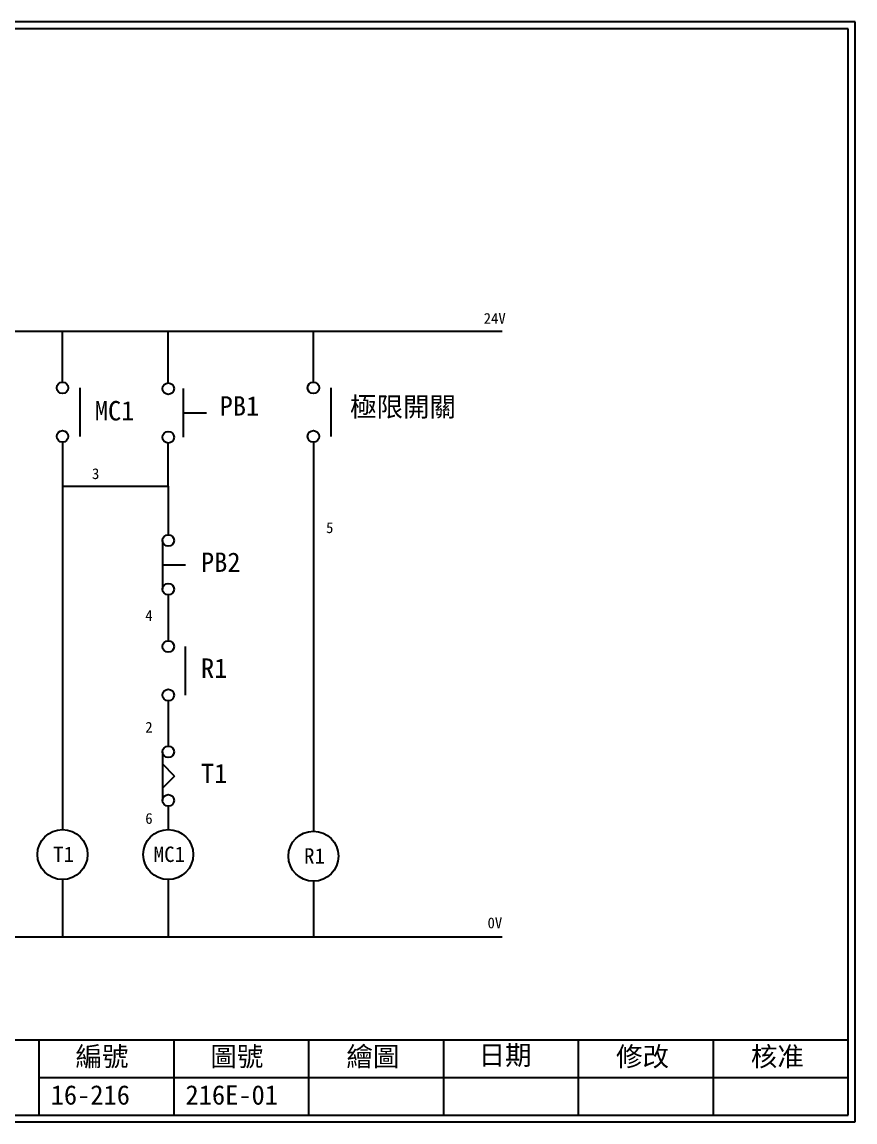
# Model space of a CAD drawing. Extents: x -24 to 263, y 255 to 459.
# Drawn here: x 109 to 263.4, y 255.5 to 459.4 of the extents above; entities that cross this region are included whole.
import ezdxf
from ezdxf.enums import TextEntityAlignment as Align

# ---------------------------------------------------------------- set-up
doc = ezdxf.new("R2010")
doc.units = 0
doc.layers.get('0').update_dxf_attribs({"linetype": 'CONTINUOUS'})
doc.layers.add('圖框層', color=7, linetype='CONTINUOUS')
doc.layers.add('標尺寸層', color=3, linetype='CONTINUOUS')
doc.styles.add('STSL', font='kaiu.ttf')

msp = doc.modelspace()

# ---------------------------------------------------------------- linework, layer by layer
msp.add_line((198.01, 402.06), (102.88, 402.06))
for centre, radius in [((116.47, 391.61), 1.07), ((136.08, 391.46), 1.07), ((162.99, 391.61), 1.07), ((116.47, 382.61), 1.07), ((136.08, 382.45), 1.07), ((162.99, 382.61), 1.07), ((136.08, 363.3), 1.07), ((136.08, 354.29), 1.07), ((136.08, 343.66), 1.07), ((136.08, 334.65), 1.07), ((136.08, 324.13), 1.07), ((136.08, 315.12), 1.07), ((116.47, 305.07), 4.64), ((136.08, 305.07), 4.64), ((162.99, 304.76), 4.64)]:
    msp.add_circle(centre, radius)
at = {"layer": '圖框層', "color": 7}
for p, q in [((263.42, 459.45), (-23.58, 459.45)), ((263.42, 255.48), (263.42, 459.45)), ((262.17, 458.2), (-22.33, 458.2)), ((262.17, 256.73), (262.17, 458.2)), ((-22.33, 270.73), (262.17, 270.73)), ((112.17, 256.73), (112.17, 270.73)), ((137.17, 256.73), (137.17, 270.73)), ((162.17, 256.73), (162.17, 270.73)), ((187.17, 256.73), (187.17, 270.73)), ((212.17, 256.73), (212.17, 270.73)), ((237.17, 256.73), (237.17, 270.73)), ((112.17, 263.73), (262.17, 263.73)), ((-23.58, 255.48), (263.42, 255.48)), ((-22.33, 256.73), (262.17, 256.73))]:
    msp.add_line(p, q, dxfattribs=at)
at = {"layer": '標尺寸層', "color": 7}
for p, q in [((116.47, 392.68), (116.47, 402.06)), ((136.08, 392.53), (136.08, 402.06)), ((162.99, 392.68), (162.99, 402.06)), ((119.69, 391.61), (119.69, 382.61)), ((138.87, 391.46), (138.87, 382.45)), ((166.22, 391.61), (166.22, 382.61)), ((138.87, 386.95), (143.15, 386.95)), ((116.47, 381.54), (116.47, 373.35)), ((162.99, 381.54), (162.99, 373.35)), ((136.08, 373.35), (136.08, 381.38)), ((116.47, 373.35), (136.08, 373.35)), ((116.47, 373.35), (116.47, 309.71)), ((136.08, 373.35), (136.08, 364.37)), ((162.99, 373.35), (162.99, 309.4)), ((135.01, 363.3), (135.01, 354.29)), ((135.01, 358.8), (139.3, 358.8)), ((136.08, 353.22), (136.08, 344.73)), ((139.24, 343.66), (139.24, 334.65)), ((136.08, 333.58), (136.08, 325.2)), ((134.99, 324.13), (134.99, 315.12)), ((137.24, 319.63), (134.99, 321.88)), ((137.24, 319.63), (134.99, 317.38)), ((136.08, 314.05), (136.08, 309.71)), ((116.47, 300.43), (116.47, 289.83)), ((136.08, 300.43), (136.08, 289.83)), ((162.99, 300.12), (162.99, 289.83)), ((100.88, 289.83), (198.01, 289.83))]:
    msp.add_line(p, q, dxfattribs=at)

# ---------------------------------------------------------------- texts
at = {"color": 7}
for s, p in [('T1', (116.67, 305.12)), ('MC1', (136.28, 305.12)), ('R1', (163.2, 304.82))]:
    msp.add_text(s, height=2.856, dxfattribs=at).set_placement(p, align=Align.MIDDLE_CENTER)
at = {"layer": '圖框層', "color": 4, "style": 'STSL'}
for s, height, p in [('24V', 2, (194.57, 403.49)), ('PB1', 3.6, (145.6, 386.46)), ('極限開關', 3.6, (169.78, 386.29)), ('MC1', 3.6, (122.45, 385.57)), ('3', 2, (121.94, 374.69)), ('5', 2, (165.34, 364.68)), ('PB2', 3.6, (142.14, 357.48)), ('4', 2, (131.82, 348.39)), ('R1', 3.6, (142.14, 337.84)), ('2', 2, (131.82, 327.68)), ('T1', 3.6, (142.14, 318.31)), ('6', 2, (131.82, 310.77)), ('0V', 2, (195.28, 291.4)), ('編號', 3.6, (118.88, 265.82)), ('圖號', 3.6, (143.88, 265.82)), ('繪圖', 3.6, (169.11, 265.82)), ('日期', 3.6, (193.63, 266.07)), ('修改', 3.6, (219.11, 265.82)), ('核准', 3.6, (244.11, 265.82)), ('16-216', 3.6, (114.28, 258.7)), ('216E-01', 3.6, (139.28, 258.7))]:
    msp.add_text(s, height=height, dxfattribs=at).set_placement(p)

doc.saveas('drawing.dxf')
